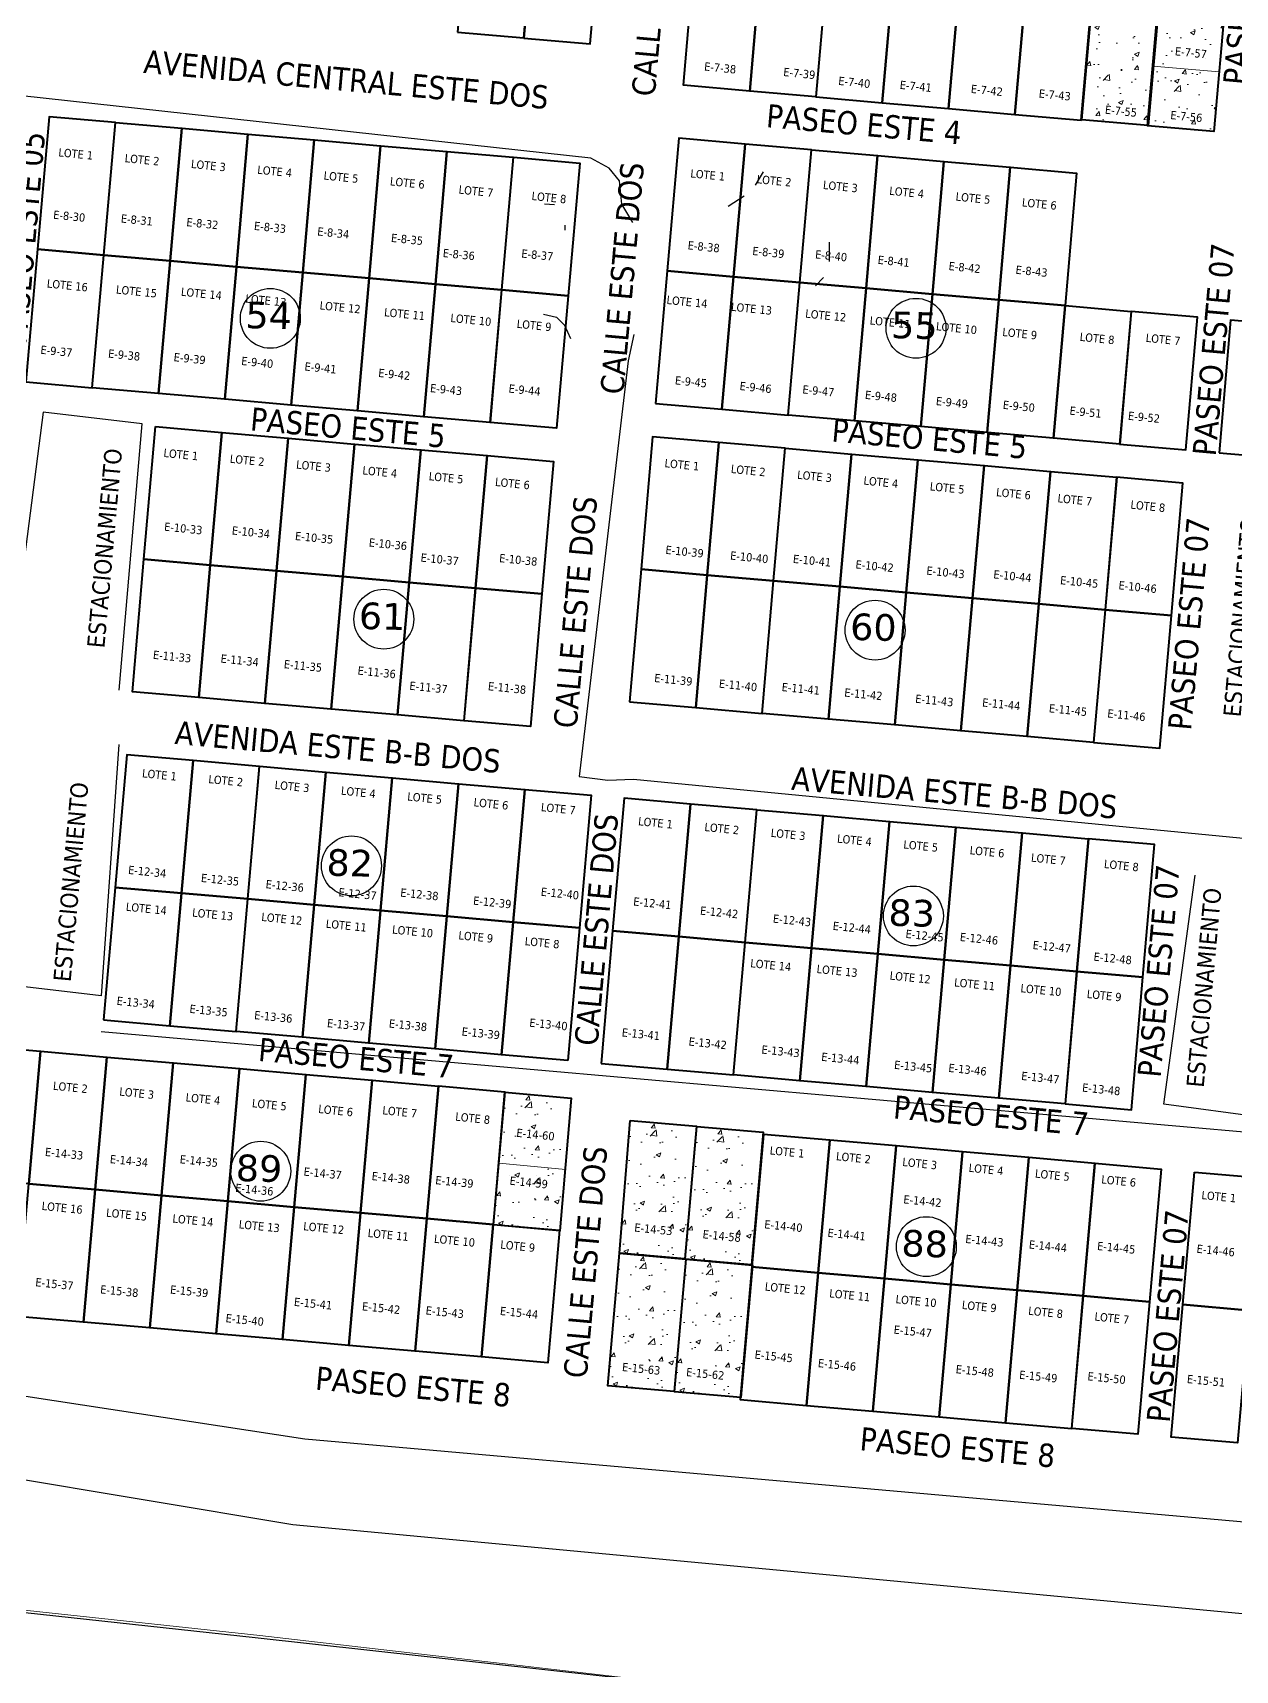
# Model space of a CAD drawing. Header units: metres. Extents: x 2 to 659295185, y -28 to 1124222152.
# Drawn here: x 660241.9 to 660422.5, y 1125414.8 to 1125660.9 of the extents above; entities that cross this region are included whole.
import ezdxf

# ---------------------------------------------------------------- set-up
doc = ezdxf.new("R2010")
doc.units = ezdxf.units.M
doc.header["$MEASUREMENT"] = 0
for name, color, linetype in [('CALLES', 1, 'CONTINUOUS'), ('CAMBIO DE USO', 100, 'CONTINUOUS'), ('MANZANA', 30, 'CONTINUOUS'), ('Numero de manzana', 6, 'CONTINUOUS'), ('Parcelas', 140, 'CONTINUOUS'), ('texto', 255, 'CONTINUOUS')]:
    doc.layers.add(name, color=color, linetype=linetype)
doc.layers.add('GL_LIN', color=5, linetype='CONTINUOUS', lineweight=30)
doc.styles.add('ROMAN', font='verdana.ttf')
doc.styles.get("Standard").update_dxf_attribs({"font": 'tahoma.ttf'})
pattern_1 = [(50, (0, 0), (7.172601826, -0.62752135), [0.75, -8.25]), (355, (0, 0), (-1.387513336, 7.521921337), [0.6, -6.6]), (100.45144446, (0.598, -0.052), (5.785088467, 6.89439991), [0.63740192, -7.01142112]), (46.1842, (0, 2), (10.672413307, -1.65519281), [1.125, -12.375]), (96.6356355, (0.889, 1.862), (9.34661946, 9.74118601), [0.95610342, -10.5171376]), (351.184164, (0, 2), (9.34661945, 9.741186), [0.9, -9.90000001]), (21, (1, 1.5), (5.96907052, -4.026188907), [0.75, -8.25]), (326, (1, 1.5), (2.43315332, 7.25150045), [0.6, -6.6]), (71.45144474, (1.4974, 1.1645), (8.402223767, 3.225311528), [0.6374019, -7.01142112]), (37.5, (0, 0), (0.121598553, 3.3289385383), [0, -6.52, 0, -6.7, 0, -6.625]), (7.5, (0, 0), (2.630695374, 3.944117119), [0, -3.82, 0, -6.37, 0, -2.525]), (327.5, (-2.23, 0), (5.3382243617, -0.2255487173), [0, -2.5, 0, -7.8, 0, -10.35]), (317.5, (-3.23, 0), (5.831861693, 1.001049823), [0, -3.25, 0, -5.18, 0, -7.35])]

msp = doc.modelspace()

# ---------------------------------------------------------------- hatches: boundary and pattern name
at = {"layer": 'CAMBIO DE USO', "lineweight": 0, "transparency": 33554666}
h = msp.add_hatch(dxfattribs=at)
h.set_pattern_fill('AR-CONC', color=256)
h.set_pattern_definition(pattern_1)
h.paths.add_polyline_path([(660411.0846, 1125666.7834), (660401.2012, 1125667.6481), (660399.4634, 1125647.7849), (660409.3468, 1125646.9202)])
h.paths.add_polyline_path([(660409.4213, 1125646.8678), (660419.3048, 1125646.0032), (660421.0474, 1125665.921), (660411.1639, 1125666.7857)])
h.paths.add_polyline_path([(660426.2289, 1125665.2494), (660424.4858, 1125645.3255), (660434.4477, 1125644.4539), (660434.4667, 1125644.6706), (660434.2289, 1125644.6914), (660435.953, 1125664.3986)])
h.paths.add_polyline_path([(660402.5495, 1125648.3944), (660408.1881, 1125647.8239), (660408.3808, 1125649.7282), (660402.7422, 1125650.2988)], flags=24)
h.paths.add_polyline_path([(660412.3699, 1125647.5867), (660418.0202, 1125647.0151), (660418.2164, 1125648.9544), (660412.5661, 1125649.5261)], flags=24)
h.paths.add_polyline_path([(660426.4589, 1125646.0394), (660432.113, 1125645.4673), (660432.3104, 1125647.418), (660426.6563, 1125647.9901)], flags=24)
h.paths.add_polyline_path([(660427.2025, 1125655.8576), (660432.8536, 1125655.2858), (660433.0501, 1125657.2277), (660427.399, 1125657.7995)], flags=24)
h = msp.add_hatch(dxfattribs=at)
h.set_pattern_fill('AR-CONC', color=256)
h.set_pattern_definition(pattern_1)
h.paths.add_polyline_path([(660411.0846, 1125666.7834), (660401.2012, 1125667.6481), (660399.4634, 1125647.7849), (660409.3468, 1125646.9202)])
h.paths.add_polyline_path([(660402.5495, 1125648.3944), (660408.1881, 1125647.8239), (660408.3808, 1125649.7282), (660402.7422, 1125650.2988)], flags=24)
h = msp.add_hatch(dxfattribs=at)
h.set_pattern_fill('AR-CONC', color=256)
h.set_pattern_definition(pattern_1)
h.paths.add_polyline_path([(660322.783, 1125500.7713), (660312.8211, 1125501.6428), (660311.8897, 1125490.9974), (660321.8431, 1125490.0275)])
h.paths.add_polyline_path([(660321.8431, 1125490.0275), (660311.8897, 1125490.9974), (660311.0847, 1125481.7957), (660321.0466, 1125480.9241)])
h.paths.add_polyline_path([(660313.1296, 1125487.4839), (660317.8236, 1125487.0089), (660318.013, 1125488.8807), (660313.319, 1125489.3556)], flags=24)
h = msp.add_hatch(dxfattribs=at)
h.set_pattern_fill('AR-CONC', color=256)
h.set_pattern_definition([(50, (18.8046, -4.2333), (7.172601826, -0.62752135), [0.75, -8.25]), (355, (18.8046, -4.233), (-1.387513336, 7.521921337), [0.6, -6.6]), (100.45144446, (19.402, -4.2856), (5.785088467, 6.89439991), [0.63740192, -7.01142112]), (46.1842, (18.805, -2.233), (10.672413307, -1.65519281), [1.125, -12.375]), (96.6356355, (19.694, -2.371), (9.34661946, 9.74118601), [0.95610342, -10.5171376]), (351.184164, (18.805, -2.233), (9.34661945, 9.741186), [0.9, -9.90000001]), (21, (19.8046, -2.7333), (5.96907052, -4.026188907), [0.75, -8.25]), (326, (19.8046, -2.733), (2.43315332, 7.25150045), [0.6, -6.6]), (71.45144474, (20.302, -3.069), (8.402223767, 3.225311528), [0.6374019, -7.01142112]), (37.5, (18.8046, -4.2333), (0.121598553, 3.3289385383), [0, -6.52, 0, -6.7, 0, -6.625]), (7.5, (18.8046, -4.2333), (2.630695374, 3.944117119), [0, -3.82, 0, -6.37, 0, -2.525]), (327.5, (16.5746, -4.2333), (5.3382243617, -0.2255487173), [0, -2.5, 0, -7.8, 0, -10.35]), (317.5, (15.5746, -4.2333), (5.831861693, 1.001049823), [0, -3.25, 0, -5.18, 0, -7.35])])
h.paths.add_polyline_path([(660341.5876, 1125496.538), (660331.6257, 1125497.4095), (660330.6943, 1125486.7641), (660340.6477, 1125485.7942)])
h.paths.add_polyline_path([(660340.6477, 1125485.7942), (660330.6943, 1125486.7641), (660329.8893, 1125477.5623), (660339.8512, 1125476.6908)])
h.paths.add_polyline_path([(660331.9342, 1125483.2505), (660336.6282, 1125482.7756), (660336.8175, 1125484.6474), (660332.1236, 1125485.1223)], flags=24)
h = msp.add_hatch(dxfattribs=at)
h.set_pattern_fill('AR-CONC', color=256)
h.set_pattern_definition([(50, (28.825, -5.143), (7.172601826, -0.62752135), [0.75, -8.25]), (355, (28.825, -5.143), (-1.387513336, 7.521921337), [0.6, -6.6]), (100.45144446, (29.423, -5.1954), (5.785088467, 6.89439991), [0.63740192, -7.01142112]), (46.1842, (28.825, -3.143), (10.672413307, -1.65519281), [1.125, -12.375]), (96.6356355, (29.714, -3.281), (9.34661946, 9.74118601), [0.95610342, -10.5171376]), (351.184164, (28.825, -3.143), (9.34661945, 9.741186), [0.9, -9.90000001]), (21, (29.825, -3.643), (5.96907052, -4.026188907), [0.75, -8.25]), (326, (29.825, -3.643), (2.43315332, 7.25150045), [0.6, -6.6]), (71.45144474, (30.3225, -3.9786), (8.402223767, 3.225311528), [0.6374019, -7.01142112]), (37.5, (28.825, -5.143), (0.121598553, 3.3289385383), [0, -6.52, 0, -6.7, 0, -6.625]), (7.5, (28.825, -5.143), (2.630695374, 3.944117119), [0, -3.82, 0, -6.37, 0, -2.525]), (327.5, (26.595, -5.143), (5.3382243617, -0.2255487173), [0, -2.5, 0, -7.8, 0, -10.35]), (317.5, (25.595, -5.143), (5.831861693, 1.001049823), [0, -3.25, 0, -5.18, 0, -7.35])])
h.paths.add_polyline_path([(660351.6081, 1125495.6282), (660341.6461, 1125496.4997), (660340.7148, 1125485.8543), (660350.6681, 1125484.8844)])
h.paths.add_polyline_path([(660350.6681, 1125484.8844), (660340.7148, 1125485.8543), (660339.9097, 1125476.6525), (660349.8717, 1125475.781)])
h.paths.add_polyline_path([(660341.9547, 1125482.3407), (660346.6486, 1125481.8658), (660346.838, 1125483.7376), (660342.144, 1125484.2125)], flags=24)
h = msp.add_hatch(dxfattribs=at)
h.set_pattern_fill('AR-CONC', color=256)
h.set_pattern_definition([(50, (17.183, -24.181), (7.172601826, -0.62752135), [0.75, -8.25]), (355, (17.183, -24.181), (-1.387513336, 7.521921337), [0.6, -6.6]), (100.45144446, (17.7805, -24.233), (5.785088467, 6.89439991), [0.63740192, -7.01142112]), (46.1842, (17.183, -22.181), (10.672413307, -1.65519281), [1.125, -12.375]), (96.6356355, (18.072, -22.319), (9.34661946, 9.74118601), [0.95610342, -10.5171376]), (351.184164, (17.183, -22.181), (9.34661945, 9.741186), [0.9, -9.90000001]), (21, (18.183, -22.681), (5.96907052, -4.026188907), [0.75, -8.25]), (326, (18.183, -22.681), (2.43315332, 7.25150045), [0.6, -6.6]), (71.45144474, (18.68, -23.0164), (8.402223767, 3.225311528), [0.6374019, -7.01142112]), (37.5, (17.1828, -24.1809), (0.121598553, 3.3289385383), [0, -6.52, 0, -6.7, 0, -6.625]), (7.5, (17.1828, -24.181), (2.630695374, 3.944117119), [0, -3.82, 0, -6.37, 0, -2.525]), (327.5, (14.9528, -24.1809), (5.3382243617, -0.2255487173), [0, -2.5, 0, -7.8, 0, -10.35]), (317.5, (13.953, -24.181), (5.831861693, 1.001049823), [0, -3.25, 0, -5.18, 0, -7.35])])
h.paths.add_polyline_path([(660339.9658, 1125476.5904), (660330.0039, 1125477.462), (660329.0725, 1125466.8166), (660339.0259, 1125465.8467)])
h.paths.add_polyline_path([(660339.0259, 1125465.8467), (660329.0725, 1125466.8166), (660328.2675, 1125457.6148), (660338.2294, 1125456.7432)])
h.paths.add_polyline_path([(660330.3124, 1125463.303), (660335.0064, 1125462.8281), (660335.1958, 1125464.6998), (660330.5018, 1125465.1748)], flags=24)
h = msp.add_hatch(dxfattribs=at)
h.set_pattern_fill('AR-CONC', color=256)
h.set_pattern_definition([(50, (27.2033, -25.0906), (7.172601826, -0.62752135), [0.75, -8.25]), (355, (27.203, -25.091), (-1.387513336, 7.521921337), [0.6, -6.6]), (100.45144446, (27.801, -25.143), (5.785088467, 6.89439991), [0.63740192, -7.01142112]), (46.1842, (27.203, -23.091), (10.672413307, -1.65519281), [1.125, -12.375]), (96.6356355, (28.093, -23.229), (9.34661946, 9.74118601), [0.95610342, -10.5171376]), (351.184164, (27.203, -23.091), (9.34661945, 9.741186), [0.9, -9.90000001]), (21, (28.2033, -23.5906), (5.96907052, -4.026188907), [0.75, -8.25]), (326, (28.203, -23.591), (2.43315332, 7.25150045), [0.6, -6.6]), (71.45144474, (28.701, -23.926), (8.402223767, 3.225311528), [0.6374019, -7.01142112]), (37.5, (27.2033, -25.0906), (0.121598553, 3.3289385383), [0, -6.52, 0, -6.7, 0, -6.625]), (7.5, (27.2033, -25.0906), (2.630695374, 3.944117119), [0, -3.82, 0, -6.37, 0, -2.525]), (327.5, (24.9733, -25.0906), (5.3382243617, -0.2255487173), [0, -2.5, 0, -7.8, 0, -10.35]), (317.5, (23.9733, -25.0906), (5.831861693, 1.001049823), [0, -3.25, 0, -5.18, 0, -7.35])])
h.paths.add_polyline_path([(660349.9864, 1125475.6806), (660340.0244, 1125476.5522), (660339.0931, 1125465.9068), (660349.0464, 1125464.9369)])
h.paths.add_polyline_path([(660349.0464, 1125464.9369), (660339.0931, 1125465.9068), (660338.288, 1125456.705), (660348.25, 1125455.8334)])
h.paths.add_polyline_path([(660340.333, 1125462.3932), (660345.0269, 1125461.9183), (660345.2163, 1125463.79), (660340.5223, 1125464.265)], flags=24)

# ---------------------------------------------------------------- linework, layer by layer
at = {"layer": 'CAMBIO DE USO', "lineweight": 0}
for p, q in [((660420.0829, 1125655.0091), (660410.1748, 1125655.8362)), ((660311.9582, 1125490.9908), (660321.8892, 1125490.023))]:
    msp.add_line(p, q, dxfattribs=at)
at = {"layer": 'CAMBIO DE USO', "lineweight": 40}
for points in [[(660401.2065, 1125667.7087), (660411.1684, 1125666.8372), (660409.4253, 1125646.9133), (660399.4634, 1125647.7849), (660401.2065, 1125667.7087)], [(660411.0859, 1125666.7986), (660421.0479, 1125665.9271), (660419.3048, 1125646.0032), (660409.3428, 1125646.8747), (660411.0859, 1125666.7986)], [(660312.8211, 1125501.6428), (660322.783, 1125500.7713), (660321.0399, 1125480.8474), (660311.078, 1125481.719), (660312.8211, 1125501.6428)], [(660331.6257, 1125497.4095), (660341.5876, 1125496.538), (660339.8445, 1125476.6141), (660330.0362, 1125477.4764), (660331.6257, 1125497.4095)], [(660341.6461, 1125496.4997), (660351.6081, 1125495.6282), (660349.8649, 1125475.7043), (660339.903, 1125476.5758), (660341.6461, 1125496.4997)], [(660330.0039, 1125477.462), (660339.9658, 1125476.5904), (660338.2227, 1125456.6665), (660328.2608, 1125457.5381), (660330.0039, 1125477.462)], [(660340.0244, 1125476.5522), (660349.9864, 1125475.6806), (660348.2432, 1125455.7567), (660338.2813, 1125456.6283), (660340.0244, 1125476.5522)]]:
    msp.add_lwpolyline(points, dxfattribs=at)
at = {"layer": 'GL_LIN'}
msp.add_lwpolyline([(660435.0624, 1125033.3401), (660393.2461, 1125035.4836), (660376.3098, 1125038.3679), (660341.6963, 1125047.6802), (660265.2544, 1125067.8877), (660257.3994, 1125069.337), (660216.1511, 1125076.1022), (660141.3289, 1125088.6101), (660135.7665, 1125089.1263), (660128.8533, 1125089.1163), (660122.1617, 1125088.9202), (660092.3023, 1125088.2172), (660054.1882, 1125087.4483), (660015.9676, 1125087.508), (660028.6076, 1125192.9398), (660036.8756, 1125264.7481), (660051.3716, 1125391.3364), (660055.3856, 1125423.2013), (660052.9191, 1125426.7817), (660052.7364, 1125443.8889), (660275.3003, 1125419.7142), (660379.528, 1125408.2162), (660428.6754, 1125402.6733)], dxfattribs=at)
at = {"layer": 'MANZANA', "lineweight": -2}
for p, q in [((660325.7235, 1125642.0388), (660213.0276, 1125654.3663)), ((660328.4694, 1125640.5091), (660325.7235, 1125642.0388)), ((660330.0113, 1125638.6295), (660328.4694, 1125640.5091)), ((660330.3577, 1125635.1002), (660330.0113, 1125638.6295)), ((660351.5907, 1125639.9492), (660350.3951, 1125637.9497)), ((660348.7624, 1125636.29), (660346.3546, 1125634.7303)), ((660318.7475, 1125635.1502), (660320.2812, 1125635.0502)), ((660332.0151, 1125632.3408), (660330.3577, 1125635.1002)), ((660321.8232, 1125631.9609), (660321.8315, 1125631.191)), ((660361.5022, 1125629.3714), (660361.5187, 1125626.502)), ((660360.6529, 1125624.0625), (660359.449, 1125622.8427)), ((660318.5991, 1125618.5636), (660320.5781, 1125618.1337)), ((660320.5781, 1125618.1337), (660321.782, 1125616.9139)), ((660321.782, 1125616.9139), (660322.6725, 1125614.9343)), ((660332.1965, 1125615.5242), (660331.3389, 1125611.545)), ((660331.3389, 1125611.545), (660323.9652, 1125549.0779)), ((660323.9652, 1125549.0779), (660328.2867, 1125548.5678)), ((660328.2867, 1125548.5678), (660332.1249, 1125548.6806)), ((660332.1249, 1125548.6806), (660529.1792, 1125529.6376)), ((660252.1755, 1125510.7972), (660527.9481, 1125486.5143)), ((660282.7627, 1125449.518), (660144.719, 1125470.5737)), ((660138.9634, 1125460.4758), (660280.9651, 1125436.6806)), ((660506.6043, 1125429.732), (660282.7627, 1125449.518)), ((660280.9651, 1125436.6806), (660506.5549, 1125415.5749))]:
    msp.add_line(p, q, dxfattribs=at)
at = {"layer": 'MANZANA'}
for points in [[(660243.4403, 1125603.8495), (660238.4159, 1125564.9288)], [(660254.8712, 1125562.0677), (660258.3167, 1125602.1105), (660243.4403, 1125603.8495)], [(660254.8071, 1125553.9094), (660252.1447, 1125516.1486), (660237.2683, 1125517.8876)], [(660411.8096, 1125499.8835), (660416.5026, 1125534.2771)], [(660431.3428, 1125532.2522), (660426.6498, 1125497.8586), (660411.8096, 1125499.8835)]]:
    msp.add_lwpolyline(points, dxfattribs=at)
at = {"layer": 'Numero de manzana', "lineweight": -2}
for centre in [(660277.5707, 1125617.9418), (660374.5663, 1125616.45), (660294.6172, 1125572.7399), (660368.4106, 1125571.092), (660289.7525, 1125535.6663), (660374.1704, 1125528.1405), (660276.1251, 1125489.7782), (660376.1186, 1125478.4484)]:
    msp.add_circle(centre, 4.5001, dxfattribs=at)
at = {"layer": 'Parcelas', "lineweight": 40}
for points in [[(660305.6688, 1125660.9494), (660315.6307, 1125660.0779), (660317.3739, 1125680.0017), (660307.4119, 1125680.8733), (660305.6688, 1125660.9494)], [(660315.6449, 1125660.0728), (660325.6068, 1125659.2013), (660327.35, 1125679.1252), (660317.388, 1125679.9967), (660315.6449, 1125660.0728)], [(660341.3575, 1125672.893), (660351.3195, 1125672.0214), (660349.5763, 1125652.0975), (660339.6144, 1125652.9691), (660341.3575, 1125672.893)], [(660351.3195, 1125672.0214), (660361.2814, 1125671.1499), (660359.5383, 1125651.226), (660349.5763, 1125652.0975), (660351.3195, 1125672.0214)], [(660371.2425, 1125670.2692), (660361.2806, 1125671.1407), (660359.5375, 1125651.2168), (660369.4994, 1125650.3453), (660371.2425, 1125670.2692)], [(660381.2045, 1125669.3976), (660371.2425, 1125670.2692), (660369.4994, 1125650.3453), (660379.4614, 1125649.4737), (660381.2045, 1125669.3976)], [(660391.1664, 1125668.526), (660381.2045, 1125669.3976), (660379.4614, 1125649.4737), (660389.4233, 1125648.6022), (660391.1664, 1125668.526)], [(660401.1284, 1125667.6545), (660391.1664, 1125668.526), (660389.4233, 1125648.6022), (660399.3853, 1125647.7306), (660401.1284, 1125667.6545)], [(660242.5852, 1125628.3234), (660252.5471, 1125627.4518), (660254.2903, 1125647.3757), (660244.3283, 1125648.2473), (660242.5852, 1125628.3234)], [(660254.2903, 1125647.3757), (660264.2522, 1125646.5041), (660262.5091, 1125626.5802), (660252.5471, 1125627.4518), (660254.2903, 1125647.3757)], [(660264.2522, 1125646.5041), (660274.2142, 1125645.6326), (660272.471, 1125625.7087), (660262.5091, 1125626.5802), (660264.2522, 1125646.5041)], [(660274.2142, 1125645.6326), (660284.1761, 1125644.761), (660282.433, 1125624.8371), (660272.471, 1125625.7087), (660274.2142, 1125645.6326)], [(660284.1761, 1125644.761), (660294.1381, 1125643.8895), (660292.3949, 1125623.9656), (660282.433, 1125624.8371), (660284.1761, 1125644.761)], [(660294.1381, 1125643.8895), (660304.1, 1125643.0179), (660302.3569, 1125623.094), (660292.3949, 1125623.9656), (660294.1381, 1125643.8895)], [(660304.1, 1125643.0179), (660314.0619, 1125642.1464), (660312.3188, 1125622.2225), (660302.3569, 1125623.094), (660304.1, 1125643.0179)], [(660337.174, 1125625.0756), (660347.136, 1125624.2041), (660348.8791, 1125644.128), (660338.9171, 1125644.9995), (660337.174, 1125625.0756)], [(660347.136, 1125624.2041), (660357.0979, 1125623.3325), (660358.841, 1125643.2564), (660348.8791, 1125644.128), (660347.136, 1125624.2041)], [(660367.0607, 1125622.4701), (660357.0987, 1125623.3417), (660358.8418, 1125643.2656), (660368.8038, 1125642.394), (660367.0607, 1125622.4701)], [(660314.0768, 1125642.1488), (660324.0387, 1125641.2773), (660322.2956, 1125621.3534), (660312.3336, 1125622.2249), (660314.0768, 1125642.1488)], [(660377.0226, 1125621.5986), (660367.0607, 1125622.4701), (660368.8038, 1125642.394), (660378.7657, 1125641.5225), (660377.0226, 1125621.5986)], [(660386.9846, 1125620.727), (660377.0226, 1125621.5986), (660378.7657, 1125641.5225), (660388.7277, 1125640.6509), (660386.9846, 1125620.727)], [(660396.9465, 1125619.8555), (660386.9846, 1125620.727), (660388.7277, 1125640.6509), (660398.6896, 1125639.7794), (660396.9465, 1125619.8555)], [(660240.8421, 1125608.3995), (660250.804, 1125607.5279), (660252.5471, 1125627.4518), (660242.5852, 1125628.3234), (660240.8421, 1125608.3995)], [(660252.5471, 1125627.4518), (660262.5091, 1125626.5802), (660260.766, 1125606.6563), (660250.804, 1125607.5279), (660252.5471, 1125627.4518)], [(660262.5091, 1125626.5802), (660272.471, 1125625.7087), (660270.7279, 1125605.7848), (660260.766, 1125606.6563), (660262.5091, 1125626.5802)], [(660272.471, 1125625.7087), (660282.433, 1125624.8371), (660280.6899, 1125604.9132), (660270.7279, 1125605.7848), (660272.471, 1125625.7087)], [(660282.433, 1125624.8371), (660292.3949, 1125623.9656), (660290.6518, 1125604.0417), (660280.6899, 1125604.9132), (660282.433, 1125624.8371)], [(660292.3949, 1125623.9656), (660302.3569, 1125623.094), (660300.6138, 1125603.1701), (660290.6518, 1125604.0417), (660292.3949, 1125623.9656)], [(660335.4309, 1125605.1518), (660345.3929, 1125604.2802), (660347.136, 1125624.2041), (660337.174, 1125625.0756), (660335.4309, 1125605.1518)], [(660345.3929, 1125604.2802), (660355.3548, 1125603.4086), (660357.0979, 1125623.3325), (660347.136, 1125624.2041), (660345.3929, 1125604.2802)], [(660365.3176, 1125602.5462), (660355.3556, 1125603.4178), (660357.0987, 1125623.3417), (660367.0607, 1125622.4701), (660365.3176, 1125602.5462)], [(660302.3569, 1125623.094), (660312.3188, 1125622.2225), (660310.5757, 1125602.2986), (660300.6138, 1125603.1701), (660302.3569, 1125623.094)], [(660312.3336, 1125622.2249), (660322.2956, 1125621.3534), (660320.5525, 1125601.4295), (660310.5905, 1125602.301), (660312.3336, 1125622.2249)], [(660375.2795, 1125601.6747), (660365.3176, 1125602.5462), (660367.0607, 1125622.4701), (660377.0226, 1125621.5986), (660375.2795, 1125601.6747)], [(660385.2415, 1125600.8031), (660375.2795, 1125601.6747), (660377.0226, 1125621.5986), (660386.9846, 1125620.727), (660385.2415, 1125600.8031)], [(660395.2034, 1125599.9316), (660385.2415, 1125600.8031), (660386.9846, 1125620.727), (660396.9465, 1125619.8555), (660395.2034, 1125599.9316)], [(660405.1653, 1125599.06), (660395.2034, 1125599.9316), (660396.9465, 1125619.8555), (660406.9085, 1125618.9839), (660405.1653, 1125599.06)], [(660405.1405, 1125599.053), (660415.1025, 1125598.1814), (660416.8456, 1125618.1053), (660406.8836, 1125618.9768), (660405.1405, 1125599.053)], [(660420.0835, 1125597.7456), (660430.0454, 1125596.8741), (660431.7885, 1125616.798), (660421.8266, 1125617.6695), (660420.0835, 1125597.7456)], [(660260.3302, 1125601.6754), (660270.2921, 1125600.8038), (660268.549, 1125580.8799), (660258.5871, 1125581.7515), (660260.3302, 1125601.6754)], [(660270.2921, 1125600.8038), (660280.2541, 1125599.9323), (660278.511, 1125580.0084), (660268.549, 1125580.8799), (660270.2921, 1125600.8038)], [(660280.2541, 1125599.9323), (660290.216, 1125599.0607), (660288.4729, 1125579.1368), (660278.511, 1125580.0084), (660280.2541, 1125599.9323)], [(660290.216, 1125599.0607), (660300.178, 1125598.1891), (660298.4349, 1125578.2653), (660288.4729, 1125579.1368), (660290.216, 1125599.0607)], [(660333.2542, 1125580.2418), (660343.2161, 1125579.3703), (660344.9592, 1125599.2942), (660334.9973, 1125600.1657), (660333.2542, 1125580.2418)], [(660343.2161, 1125579.3703), (660353.1781, 1125578.4987), (660354.9212, 1125598.4226), (660344.9592, 1125599.2942), (660343.2161, 1125579.3703)], [(660300.178, 1125598.1891), (660310.1399, 1125597.3176), (660308.3968, 1125577.3937), (660298.4349, 1125578.2653), (660300.178, 1125598.1891)], [(660310.1547, 1125597.3201), (660320.1167, 1125596.4485), (660318.3736, 1125576.5246), (660308.4116, 1125577.3962), (660310.1547, 1125597.3201)], [(660363.1408, 1125577.6363), (660353.1789, 1125578.5079), (660354.922, 1125598.4318), (660364.8839, 1125597.5602), (660363.1408, 1125577.6363)], [(660373.1028, 1125576.7648), (660363.1408, 1125577.6363), (660364.8839, 1125597.5602), (660374.8459, 1125596.6886), (660373.1028, 1125576.7648)], [(660383.0647, 1125575.8932), (660373.1028, 1125576.7648), (660374.8459, 1125596.6886), (660384.8078, 1125595.8171), (660383.0647, 1125575.8932)], [(660393.0267, 1125575.0216), (660383.0647, 1125575.8932), (660384.8078, 1125595.8171), (660394.7698, 1125594.9455), (660393.0267, 1125575.0216)], [(660402.9886, 1125574.1501), (660393.0267, 1125575.0216), (660394.7698, 1125594.9455), (660404.7317, 1125594.074), (660402.9886, 1125574.1501)], [(660402.9638, 1125574.143), (660412.9257, 1125573.2715), (660414.6689, 1125593.1954), (660404.7069, 1125594.0669), (660402.9638, 1125574.143)], [(660258.5871, 1125581.7515), (660268.549, 1125580.8799), (660266.8059, 1125560.956), (660256.844, 1125561.8276), (660258.5871, 1125581.7515)], [(660268.549, 1125580.8799), (660278.511, 1125580.0084), (660276.7679, 1125560.0845), (660266.8059, 1125560.956), (660268.549, 1125580.8799)], [(660278.511, 1125580.0084), (660288.4729, 1125579.1368), (660286.7298, 1125559.2129), (660276.7679, 1125560.0845), (660278.511, 1125580.0084)], [(660288.4729, 1125579.1368), (660298.4349, 1125578.2653), (660296.6918, 1125558.3414), (660286.7298, 1125559.2129), (660288.4729, 1125579.1368)], [(660331.5111, 1125560.3179), (660341.473, 1125559.4464), (660343.2161, 1125579.3703), (660333.2542, 1125580.2418), (660331.5111, 1125560.3179)], [(660341.473, 1125559.4464), (660351.435, 1125558.5748), (660353.1781, 1125578.4987), (660343.2161, 1125579.3703), (660341.473, 1125559.4464)], [(660298.4349, 1125578.2653), (660308.3968, 1125577.3937), (660306.6537, 1125557.4698), (660296.6918, 1125558.3414), (660298.4349, 1125578.2653)], [(660308.4116, 1125577.3962), (660318.3736, 1125576.5246), (660316.6305, 1125556.6007), (660306.6685, 1125557.4723), (660308.4116, 1125577.3962)], [(660361.3977, 1125557.7124), (660351.4358, 1125558.584), (660353.1789, 1125578.5079), (660363.1408, 1125577.6363), (660361.3977, 1125557.7124)], [(660371.3597, 1125556.8409), (660361.3977, 1125557.7124), (660363.1408, 1125577.6363), (660373.1028, 1125576.7648), (660371.3597, 1125556.8409)], [(660381.3216, 1125555.9693), (660371.3597, 1125556.8409), (660373.1028, 1125576.7648), (660383.0647, 1125575.8932), (660381.3216, 1125555.9693)], [(660391.2835, 1125555.0977), (660381.3216, 1125555.9693), (660383.0647, 1125575.8932), (660393.0267, 1125575.0216), (660391.2835, 1125555.0977)], [(660401.2455, 1125554.2262), (660391.2835, 1125555.0977), (660393.0267, 1125575.0216), (660402.9886, 1125574.1501), (660401.2455, 1125554.2262)], [(660401.2207, 1125554.2191), (660411.1826, 1125553.3476), (660412.9257, 1125573.2715), (660402.9638, 1125574.143), (660401.2207, 1125554.2191)], [(660254.2726, 1125532.4366), (660264.2345, 1125531.5651), (660265.9777, 1125551.489), (660256.0157, 1125552.3605), (660254.2726, 1125532.4366)], [(660264.2345, 1125531.5651), (660274.1965, 1125530.6935), (660275.9396, 1125550.6174), (660265.9777, 1125551.489), (660264.2345, 1125531.5651)], [(660284.1592, 1125529.8311), (660274.1973, 1125530.7027), (660275.9404, 1125550.6266), (660285.9024, 1125549.755), (660284.1592, 1125529.8311)], [(660294.1212, 1125528.9596), (660284.1592, 1125529.8311), (660285.9024, 1125549.755), (660295.8643, 1125548.8835), (660294.1212, 1125528.9596)], [(660304.0831, 1125528.088), (660294.1212, 1125528.9596), (660295.8643, 1125548.8835), (660305.8262, 1125548.0119), (660304.0831, 1125528.088)], [(660314.0451, 1125527.2164), (660304.0831, 1125528.088), (660305.8262, 1125548.0119), (660315.7882, 1125547.1403), (660314.0451, 1125527.2164)], [(660324.007, 1125526.3449), (660314.0451, 1125527.2164), (660315.7882, 1125547.1403), (660325.7501, 1125546.2688), (660324.007, 1125526.3449)], [(660328.988, 1125525.9091), (660338.9499, 1125525.0376), (660340.6931, 1125544.9614), (660330.7311, 1125545.833), (660328.988, 1125525.9091)], [(660338.9499, 1125525.0376), (660348.9119, 1125524.166), (660350.655, 1125544.0899), (660340.6931, 1125544.9614), (660338.9499, 1125525.0376)], [(660358.8746, 1125523.3036), (660348.9127, 1125524.1752), (660350.6558, 1125544.099), (660360.6178, 1125543.2275), (660358.8746, 1125523.3036)], [(660368.8366, 1125522.432), (660358.8746, 1125523.3036), (660360.6178, 1125543.2275), (660370.5797, 1125542.3559), (660368.8366, 1125522.432)], [(660378.7985, 1125521.5605), (660368.8366, 1125522.432), (660370.5797, 1125542.3559), (660380.5417, 1125541.4844), (660378.7985, 1125521.5605)], [(660388.7605, 1125520.6889), (660378.7985, 1125521.5605), (660380.5417, 1125541.4844), (660390.5036, 1125540.6128), (660388.7605, 1125520.6889)], [(660398.7224, 1125519.8174), (660388.7605, 1125520.6889), (660390.5036, 1125540.6128), (660400.4655, 1125539.7413), (660398.7224, 1125519.8174)], [(660398.6976, 1125519.8103), (660408.6596, 1125518.9388), (660410.4027, 1125538.8626), (660400.4407, 1125539.7342), (660398.6976, 1125519.8103)], [(660252.5295, 1125512.5127), (660262.4914, 1125511.6412), (660264.2345, 1125531.5651), (660254.2726, 1125532.4366), (660252.5295, 1125512.5127)], [(660262.4914, 1125511.6412), (660272.4534, 1125510.7696), (660274.1965, 1125530.6935), (660264.2345, 1125531.5651), (660262.4914, 1125511.6412)], [(660282.4161, 1125509.9072), (660272.4542, 1125510.7788), (660274.1973, 1125530.7027), (660284.1592, 1125529.8311), (660282.4161, 1125509.9072)], [(660292.3781, 1125509.0357), (660282.4161, 1125509.9072), (660284.1592, 1125529.8311), (660294.1212, 1125528.9596), (660292.3781, 1125509.0357)], [(660302.34, 1125508.1641), (660292.3781, 1125509.0357), (660294.1212, 1125528.9596), (660304.0831, 1125528.088), (660302.34, 1125508.1641)], [(660312.302, 1125507.2926), (660302.34, 1125508.1641), (660304.0831, 1125528.088), (660314.0451, 1125527.2164), (660312.302, 1125507.2926)], [(660322.2639, 1125506.421), (660312.302, 1125507.2926), (660314.0451, 1125527.2164), (660324.007, 1125526.3449), (660322.2639, 1125506.421)], [(660327.2449, 1125505.9852), (660337.2068, 1125505.1137), (660338.9499, 1125525.0376), (660328.988, 1125525.9091), (660327.2449, 1125505.9852)], [(660337.2068, 1125505.1137), (660347.1688, 1125504.2421), (660348.9119, 1125524.166), (660338.9499, 1125525.0376), (660337.2068, 1125505.1137)], [(660357.1315, 1125503.3797), (660347.1696, 1125504.2513), (660348.9127, 1125524.1752), (660358.8746, 1125523.3036), (660357.1315, 1125503.3797)], [(660367.0935, 1125502.5081), (660357.1315, 1125503.3797), (660358.8746, 1125523.3036), (660368.8366, 1125522.432), (660367.0935, 1125502.5081)], [(660377.0554, 1125501.6366), (660367.0935, 1125502.5081), (660368.8366, 1125522.432), (660378.7985, 1125521.5605), (660377.0554, 1125501.6366)], [(660387.0174, 1125500.765), (660377.0554, 1125501.6366), (660378.7985, 1125521.5605), (660388.7605, 1125520.6889), (660387.0174, 1125500.765)], [(660396.9793, 1125499.8935), (660387.0174, 1125500.765), (660388.7605, 1125520.6889), (660398.7224, 1125519.8174), (660396.9793, 1125499.8935)], [(660396.9545, 1125499.8864), (660406.9164, 1125499.0149), (660408.6596, 1125518.9388), (660398.6976, 1125519.8103), (660396.9545, 1125499.8864)], [(660233.0839, 1125508.687), (660243.0459, 1125507.8154), (660241.3028, 1125487.8916), (660231.3408, 1125488.7631), (660233.0839, 1125508.687)], [(660243.0459, 1125507.8154), (660253.0078, 1125506.9439), (660251.2647, 1125487.02), (660241.3028, 1125487.8916), (660243.0459, 1125507.8154)], [(660253.0078, 1125506.9439), (660262.9698, 1125506.0723), (660261.2267, 1125486.1484), (660251.2647, 1125487.02), (660253.0078, 1125506.9439)], [(660262.9698, 1125506.0723), (660272.9317, 1125505.2008), (660271.1886, 1125485.2769), (660261.2267, 1125486.1484), (660262.9698, 1125506.0723)], [(660272.9317, 1125505.2008), (660282.8937, 1125504.3292), (660281.1506, 1125484.4053), (660271.1886, 1125485.2769), (660272.9317, 1125505.2008)], [(660282.8937, 1125504.3292), (660292.8556, 1125503.4577), (660291.1125, 1125483.5338), (660281.1506, 1125484.4053), (660282.8937, 1125504.3292)], [(660292.8556, 1125503.4577), (660302.8176, 1125502.5861), (660301.0744, 1125482.6622), (660291.1125, 1125483.5338), (660292.8556, 1125503.4577)], [(660302.8224, 1125502.5949), (660312.7843, 1125501.7234), (660311.0412, 1125481.7995), (660301.0793, 1125482.671), (660302.8224, 1125502.5949)], [(660361.6103, 1125494.4466), (660351.6484, 1125495.3182), (660349.9053, 1125475.3943), (660359.8672, 1125474.5227), (660361.6103, 1125494.4466)], [(660371.5723, 1125493.5751), (660361.6103, 1125494.4466), (660359.8672, 1125474.5227), (660369.8292, 1125473.6512), (660371.5723, 1125493.5751)], [(660381.5342, 1125492.7035), (660371.5723, 1125493.5751), (660369.8292, 1125473.6512), (660379.7911, 1125472.7796), (660381.5342, 1125492.7035)], [(660391.4962, 1125491.832), (660381.5342, 1125492.7035), (660379.7911, 1125472.7796), (660389.753, 1125471.9081), (660391.4962, 1125491.832)], [(660401.4581, 1125490.9604), (660391.4962, 1125491.832), (660389.753, 1125471.9081), (660399.715, 1125471.0365), (660401.4581, 1125490.9604)], [(660401.4349, 1125490.9717), (660411.3968, 1125490.1001), (660409.6537, 1125470.1762), (660399.6918, 1125471.0478), (660401.4349, 1125490.9717)], [(660416.3778, 1125489.6643), (660426.3398, 1125488.7928), (660424.5966, 1125468.8689), (660414.6347, 1125469.7404), (660416.3778, 1125489.6643)], [(660241.3028, 1125487.8916), (660251.2647, 1125487.02), (660249.5216, 1125467.0961), (660239.5597, 1125467.9677), (660241.3028, 1125487.8916)], [(660251.2647, 1125487.02), (660261.2267, 1125486.1484), (660259.4835, 1125466.2245), (660249.5216, 1125467.0961), (660251.2647, 1125487.02)], [(660261.2267, 1125486.1484), (660271.1886, 1125485.2769), (660269.4455, 1125465.353), (660259.4835, 1125466.2245), (660261.2267, 1125486.1484)], [(660271.1886, 1125485.2769), (660281.1506, 1125484.4053), (660279.4074, 1125464.4814), (660269.4455, 1125465.353), (660271.1886, 1125485.2769)], [(660281.1506, 1125484.4053), (660291.1125, 1125483.5338), (660289.3694, 1125463.6099), (660279.4074, 1125464.4814), (660281.1506, 1125484.4053)], [(660291.1125, 1125483.5338), (660301.0744, 1125482.6622), (660299.3313, 1125462.7383), (660289.3694, 1125463.6099), (660291.1125, 1125483.5338)], [(660301.0793, 1125482.671), (660311.0412, 1125481.7995), (660309.2981, 1125461.8756), (660299.3362, 1125462.7471), (660301.0793, 1125482.671)], [(660311.0412, 1125481.7995), (660321.0032, 1125480.9279), (660319.26, 1125461.004), (660309.2981, 1125461.8756), (660311.0412, 1125481.7995)], [(660359.8672, 1125474.5227), (660349.9053, 1125475.3943), (660348.1621, 1125455.4704), (660358.1241, 1125454.5988), (660359.8672, 1125474.5227)], [(660369.8292, 1125473.6512), (660359.8672, 1125474.5227), (660358.1241, 1125454.5988), (660368.086, 1125453.7273), (660369.8292, 1125473.6512)], [(660379.7911, 1125472.7796), (660369.8292, 1125473.6512), (660368.086, 1125453.7273), (660378.048, 1125452.8557), (660379.7911, 1125472.7796)], [(660389.753, 1125471.9081), (660379.7911, 1125472.7796), (660378.048, 1125452.8557), (660388.0099, 1125451.9842), (660389.753, 1125471.9081)], [(660399.715, 1125471.0365), (660389.753, 1125471.9081), (660388.0099, 1125451.9842), (660397.9719, 1125451.1126), (660399.715, 1125471.0365)], [(660399.6918, 1125471.0478), (660409.6537, 1125470.1762), (660407.9106, 1125450.2523), (660397.9487, 1125451.1239), (660399.6918, 1125471.0478)], [(660414.6347, 1125469.7404), (660424.5966, 1125468.8689), (660422.8535, 1125448.945), (660412.8916, 1125449.8165), (660414.6347, 1125469.7404)]]:
    msp.add_lwpolyline(points, dxfattribs=at)
at = {"layer": 'texto', "lineweight": 0}
msp.add_lwpolyline([(660053, 1125444), (660276, 1125420), (660380, 1125408), (660429, 1125403)], dxfattribs=at)

# ---------------------------------------------------------------- texts
at = {"layer": 'CALLES', "color": 0}
for s, rotation, p in [('CALLE ESTE DOS', 84.880446, (660335.3124, 1125651.1953)), ('PASEO ESTE 07', 84.880446, (660424.1537, 1125652.9043)), ('AVENIDA CENTRAL ESTE DOS', 354.880446, (660258.4163, 1125654.8352)), ('PASEO ESTE 4', 354.880446, (660351.9541, 1125646.685)), ('PASEO ESTE 05', 84.880446, (660240.8959, 1125613.9402)), ('CALLE ESTE DOS', 84.880446, (660330.6006, 1125606.4108)), ('PASEO ESTE 07', 84.880446, (660419.573, 1125597.1556)), ('PASEO ESTE 5', 354.880446, (660274.4497, 1125601.115)), ('PASEO ESTE 5', 354.880446, (660361.7893, 1125599.4502)), ('CALLE ESTE DOS', 84.880446, (660323.5705, 1125556.2316)), ('PASEO ESTE 07', 84.880446, (660415.8797, 1125555.944)), ('AVENIDA ESTE B-B DOS', 354.880446, (660263.1158, 1125553.9961)), ('AVENIDA ESTE B-B DOS', 354.880446, (660355.7458, 1125547.118)), ('CALLE ESTE DOS', 84.880446, (660326.7207, 1125508.5208)), ('PASEO ESTE 07', 84.880446, (660411.3006, 1125503.7721)), ('PASEO ESTE 7', 354.880446, (660275.6531, 1125506.3704)), ('PASEO ESTE 7', 354.880446, (660371.0449, 1125497.7228)), ('CALLE ESTE DOS', 84.880446, (660325.0788, 1125458.5591)), ('PASEO ESTE 07', 84.880446, (660412.6695, 1125451.9113)), ('PASEO ESTE 8', 354.880446, (660284.2224, 1125456.9773)), ('PASEO ESTE 8', 354.880446, (660366.0071, 1125447.8688))]:
    msp.add_text(s, height=3.5, rotation=rotation, dxfattribs=at).set_placement(p)
at = {"layer": 'CALLES'}
for p in [(660252.6313, 1125568.3174), (660423.32, 1125557.9545), (660247.5706, 1125518.1623), (660417.7758, 1125502.2854)]:
    msp.add_text('ESTACIONAMIENTO', height=2.625, rotation=84.880446, dxfattribs=at).set_placement(p)
at = {"layer": 'Numero de manzana', "lineweight": -2, "style": 'ROMAN'}
for s, p in [('54', (660273.7821, 1125616.4899)), ('55', (660370.7777, 1125614.9981)), ('61', (660290.8286, 1125571.288)), ('60', (660364.622, 1125569.64)), ('82', (660285.9638, 1125534.2143)), ('83', (660370.3818, 1125526.6886)), ('89', (660272.3365, 1125488.3262)), ('88', (660372.33, 1125476.9965))]:
    msp.add_text(s, height=4, rotation=358.491535, dxfattribs=at).set_placement(p)
at = {"layer": 'Parcelas', "lineweight": -2}
for s, p in [('E-7-57', (660413.4137, 1125657.4832)), ('E-7-38', (660342.6923, 1125655.2032)), ('E-7-39', (660354.5842, 1125654.3725)), ('E-7-40', (660362.8481, 1125653.0332)), ('E-7-41', (660372.0777, 1125652.4355)), ('E-7-42', (660382.7574, 1125651.8266)), ('E-7-43', (660392.9566, 1125651.1441)), ('E-7-55', (660402.9016, 1125648.7056)), ('E-7-56', (660412.7284, 1125647.9032)), ('LOTE 1', (660245.6862, 1125642.2982)), ('LOTE 2', (660255.6482, 1125641.4267)), ('LOTE 3', (660265.6101, 1125640.5551)), ('LOTE 4', (660275.572, 1125639.6836)), ('LOTE 5', (660285.534, 1125638.812)), ('LOTE 6', (660295.4959, 1125637.9405)), ('LOTE 1', (660340.6246, 1125639.1387)), ('LOTE 2', (660350.5865, 1125638.2671)), ('LOTE 3', (660360.5485, 1125637.3956)), ('LOTE 7', (660305.8124, 1125636.6994)), ('LOTE 8', (660316.7705, 1125635.7407)), ('LOTE 4', (660370.5104, 1125636.524)), ('LOTE 5', (660380.4724, 1125635.6524)), ('LOTE 6', (660390.4343, 1125634.7809)), ('E-8-30', (660244.9074, 1125632.9248)), ('E-8-31', (660255.0681, 1125632.3546)), ('E-8-32', (660264.912, 1125631.8122)), ('E-8-33', (660275.0728, 1125631.242)), ('E-8-34', (660284.5724, 1125630.4109)), ('E-8-35', (660295.6553, 1125629.4413)), ('E-8-36', (660303.4334, 1125627.1668)), ('E-8-37', (660315.2326, 1125627.0909)), ('E-8-38', (660340.22, 1125628.3271)), ('E-8-39', (660349.9347, 1125627.4772)), ('E-8-40', (660359.3634, 1125626.9678)), ('E-8-41', (660368.7647, 1125626.1452)), ('E-8-42', (660379.4197, 1125625.2131)), ('E-8-43', (660389.4751, 1125624.6488)), ('LOTE 16', (660243.9492, 1125622.5911)), ('LOTE 15', (660254.3425, 1125621.6818)), ('LOTE 14', (660264.0976, 1125621.3503)), ('LOTE 13', (660273.7792, 1125620.3289)), ('LOTE 14', (660337.0473, 1125620.1145)), ('LOTE 12', (660284.934, 1125619.2992)), ('LOTE 11', (660294.6155, 1125618.2778)), ('LOTE 10', (660304.5775, 1125617.4063)), ('LOTE 13', (660346.7289, 1125619.0931)), ('LOTE 12', (660357.8837, 1125618.0634)), ('LOTE 9', (660314.5394, 1125616.5347)), ('LOTE 11', (660367.5653, 1125617.042)), ('LOTE 10', (660377.5272, 1125616.1705)), ('LOTE 9', (660387.4892, 1125615.2989)), ('E-9-37', (660242.993, 1125612.6319)), ('LOTE 8', (660399.1133, 1125614.5742)), ('LOTE 7', (660409.028, 1125614.4255)), ('E-9-38', (660253.1538, 1125612.0618)), ('E-9-39', (660262.9977, 1125611.5193)), ('E-9-40', (660273.1584, 1125610.9492)), ('E-9-41', (660282.6581, 1125610.1181)), ('E-9-42', (660293.741, 1125609.1485)), ('E-9-45', (660338.3056, 1125608.0343)), ('E-9-43', (660301.519, 1125606.874)), ('E-9-44', (660313.3182, 1125606.7981)), ('E-9-46', (660348.0204, 1125607.1843)), ('E-9-47', (660357.4491, 1125606.6749)), ('E-9-48', (660366.8504, 1125605.8524)), ('E-9-49', (660377.5054, 1125604.9202)), ('E-9-50', (660387.5608, 1125604.356)), ('E-9-51', (660397.5889, 1125603.4786)), ('E-9-52', (660406.3636, 1125602.7109)), ('LOTE 1', (660261.4748, 1125597.1265)), ('LOTE 2', (660271.4368, 1125596.2549)), ('LOTE 3', (660281.3987, 1125595.3834)), ('LOTE 1', (660336.745, 1125595.5914)), ('LOTE 4', (660291.3607, 1125594.5118)), ('LOTE 5', (660301.3226, 1125593.6402)), ('LOTE 6', (660311.2846, 1125592.7687)), ('LOTE 2', (660346.7069, 1125594.7198)), ('LOTE 3', (660356.6689, 1125593.8482)), ('LOTE 4', (660366.6308, 1125592.9767)), ('LOTE 5', (660376.5928, 1125592.1051)), ('LOTE 6', (660386.5547, 1125591.2336)), ('LOTE 7', (660395.7816, 1125590.3135)), ('LOTE 8', (660406.7397, 1125589.3547)), ('E-10-33', (660261.5765, 1125586.0457)), ('E-10-34', (660271.7373, 1125585.4755)), ('E-10-35', (660281.2369, 1125584.6444)), ('E-10-36', (660292.3198, 1125583.6748)), ('E-10-37', (660300.0979, 1125581.4003)), ('E-10-38', (660311.8971, 1125581.3244)), ('E-10-39', (660336.8845, 1125582.5606)), ('E-10-40', (660346.5992, 1125581.7107)), ('E-10-41', (660356.0279, 1125581.2012)), ('E-10-42', (660365.4292, 1125580.3787)), ('E-10-43', (660376.0842, 1125579.4465)), ('E-10-44', (660386.1397, 1125578.8823)), ('E-10-45', (660396.1677, 1125578.0049)), ('E-10-46', (660404.9424, 1125577.2373)), ('E-11-33', (660259.892, 1125566.7913)), ('E-11-34', (660270.0527, 1125566.2212)), ('E-11-35', (660279.5524, 1125565.39)), ('E-11-36', (660290.6353, 1125564.4204)), ('E-11-39', (660335.1999, 1125563.3062)), ('E-11-37', (660298.4133, 1125562.146)), ('E-11-38', (660310.2125, 1125562.0701)), ('E-11-40', (660344.9147, 1125562.4563)), ('E-11-41', (660354.3434, 1125561.9469)), ('E-11-42', (660363.7447, 1125561.1244)), ('E-11-43', (660374.3996, 1125560.1922)), ('E-11-44', (660384.4551, 1125559.6279)), ('E-11-45', (660394.4832, 1125558.7506)), ('E-11-46', (660403.2579, 1125557.9829)), ('LOTE 1', (660258.2551, 1125548.9884)), ('LOTE 2', (660268.2171, 1125548.1169)), ('LOTE 3', (660278.179, 1125547.2453)), ('LOTE 4', (660288.141, 1125546.3737)), ('LOTE 5', (660298.1029, 1125545.5022)), ('LOTE 6', (660308.0649, 1125544.6306)), ('LOTE 7', (660318.1778, 1125543.9062)), ('LOTE 1', (660332.7755, 1125541.7845)), ('LOTE 2', (660342.7374, 1125540.9129)), ('LOTE 3', (660352.6993, 1125540.0414)), ('LOTE 4', (660362.6613, 1125539.1698)), ('LOTE 5', (660372.6232, 1125538.2983)), ('LOTE 6', (660382.5852, 1125537.4267)), ('LOTE 7', (660391.7987, 1125536.3132)), ('E-12-34', (660256.1644, 1125534.4655)), ('LOTE 8', (660402.7569, 1125535.3545)), ('E-12-35', (660267.105, 1125533.2601)), ('E-12-36', (660276.821, 1125532.3224)), ('E-12-37', (660287.7616, 1125531.1171)), ('E-12-38', (660297.0507, 1125531.0563)), ('E-12-40', (660318.1549, 1125531.1825)), ('LOTE 14', (660255.8205, 1125528.9311)), ('E-12-39', (660307.9913, 1125529.851)), ('E-12-41', (660332.0391, 1125529.7197)), ('LOTE 13', (660265.7825, 1125528.0596)), ('LOTE 12', (660276.1764, 1125527.4028)), ('LOTE 11', (660285.858, 1125526.3814)), ('E-12-42', (660342.0815, 1125528.3484)), ('E-12-43', (660353.0221, 1125527.1431)), ('E-12-44', (660362.009, 1125526.0552)), ('LOTE 10', (660295.8199, 1125525.5099)), ('LOTE 9', (660305.7819, 1125524.6383)), ('LOTE 8', (660315.7438, 1125523.7668)), ('E-12-45', (660372.9496, 1125524.8499)), ('E-12-46', (660381.109, 1125524.3841)), ('E-12-47', (660392.0497, 1125523.1788)), ('E-12-48', (660401.1954, 1125521.4293)), ('LOTE 14', (660349.6261, 1125520.4462)), ('LOTE 13', (660359.5881, 1125519.5746)), ('LOTE 12', (660370.5693, 1125518.5858)), ('LOTE 11', (660380.2509, 1125517.5645)), ('LOTE 10', (660390.2128, 1125516.6929)), ('E-13-34', (660254.4432, 1125514.7928)), ('LOTE 9', (660400.1748, 1125515.8213)), ('E-13-35', (660265.3838, 1125513.5875)), ('E-13-36', (660275.0999, 1125512.6498)), ('E-13-37', (660286.0405, 1125511.4445)), ('E-13-38', (660295.3296, 1125511.3836)), ('E-13-40', (660316.4338, 1125511.5099)), ('E-13-39', (660306.2702, 1125510.1783)), ('E-13-41', (660330.3179, 1125510.0471)), ('E-13-42', (660340.3604, 1125508.6758)), ('E-13-43', (660351.301, 1125507.4705)), ('E-13-44', (660360.2879, 1125506.3825)), ('E-13-45', (660371.2285, 1125505.1772)), ('E-13-46', (660379.3879, 1125504.7115)), ('LOTE 2', (660244.8805, 1125502.0286)), ('E-13-47', (660390.3285, 1125503.5062)), ('E-13-48', (660399.4743, 1125501.7566)), ('LOTE 3', (660254.8425, 1125501.1571)), ('LOTE 4', (660264.8044, 1125500.2855)), ('LOTE 5', (660274.7664, 1125499.414)), ('LOTE 6', (660284.7283, 1125498.5424)), ('LOTE 7', (660294.3583, 1125498.3469)), ('LOTE 8', (660305.3164, 1125497.3882)), ('E-14-60', (660314.4843, 1125494.9595)), ('E-14-33', (660243.6762, 1125492.0844)), ('LOTE 1', (660352.5465, 1125492.3194)), ('E-14-34', (660253.4156, 1125491.0091)), ('E-14-35', (660263.9172, 1125490.9833)), ('LOTE 2', (660362.5085, 1125491.4478)), ('LOTE 3', (660372.4704, 1125490.5762)), ('LOTE 4', (660382.4324, 1125489.7047)), ('E-14-37', (660282.5281, 1125489.1318)), ('E-14-38', (660292.7498, 1125488.4608)), ('E-14-39', (660302.3061, 1125487.848)), ('E-14-59', (660313.4731, 1125487.7643)), ('LOTE 5', (660392.3943, 1125488.8331)), ('LOTE 6', (660402.3563, 1125487.9616)), ('E-14-36', (660272.2568, 1125486.6811)), ('E-14-42', (660372.6188, 1125484.962)), ('LOTE 1', (660417.3997, 1125485.6062)), ('LOTE 16', (660243.1777, 1125483.9767)), ('LOTE 15', (660252.8592, 1125482.9553)), ('LOTE 14', (660262.8212, 1125482.0838)), ('LOTE 13', (660272.7831, 1125481.2122)), ('LOTE 12', (660282.4718, 1125480.9289)), ('LOTE 11', (660292.1533, 1125479.9075)), ('E-14-53', (660332.203, 1125480.727)), ('E-14-58', (660342.4637, 1125479.7149)), ('E-14-40', (660351.7296, 1125481.2075)), ('E-14-41', (660361.2277, 1125479.9298)), ('LOTE 10', (660302.1153, 1125479.0359)), ('LOTE 9', (660312.0772, 1125478.1644)), ('E-14-43', (660381.9317, 1125479.0116)), ('E-14-44', (660391.4686, 1125478.1773)), ('E-14-45', (660401.7291, 1125477.9494)), ('E-14-46', (660416.6665, 1125477.5358)), ('E-15-37', (660242.2256, 1125472.5072)), ('E-15-38', (660251.965, 1125471.4318)), ('E-15-39', (660262.4666, 1125471.4061)), ('E-15-41', (660281.0775, 1125469.5546)), ('LOTE 12', (660351.8083, 1125471.8563)), ('LOTE 11', (660361.4899, 1125470.8349)), ('LOTE 10', (660371.4518, 1125469.9634)), ('E-15-40', (660270.8062, 1125467.1039)), ('E-15-42', (660291.2992, 1125468.8836)), ('E-15-43', (660300.8555, 1125468.2708)), ('E-15-44', (660312.0226, 1125468.187)), ('LOTE 9', (660381.4138, 1125469.0918)), ('LOTE 8', (660391.3757, 1125468.2203)), ('LOTE 7', (660401.3377, 1125467.3487)), ('E-15-47', (660371.1683, 1125465.3848)), ('E-15-63', (660330.3634, 1125459.7639)), ('E-15-45', (660350.279, 1125461.6302)), ('E-15-46', (660359.7771, 1125460.3525)), ('E-15-62', (660339.9906, 1125459.0048)), ('E-15-48', (660380.4811, 1125459.4344)), ('E-15-49', (660390.018, 1125458.6001)), ('E-15-50', (660400.2785, 1125458.3722)), ('E-15-51', (660415.2159, 1125457.9586))]:
    msp.add_text(s, height=1.25, rotation=354.222581, dxfattribs=at).set_placement(p)

doc.saveas('drawing.dxf')
